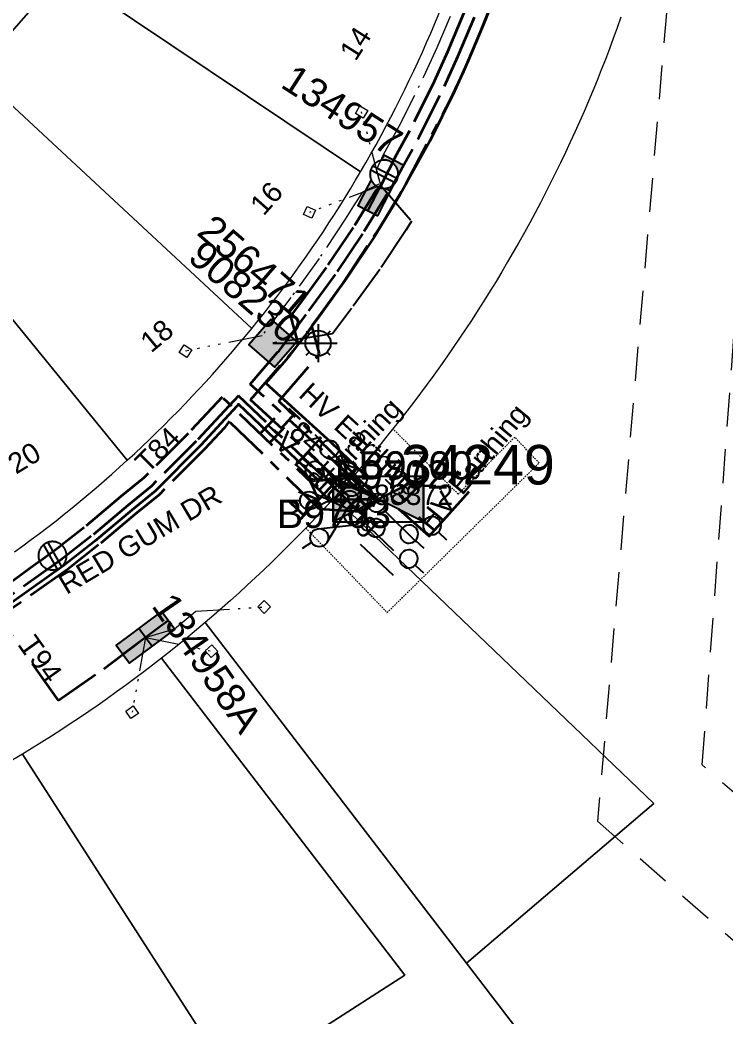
# Model space of a CAD drawing. Header units: metres. Extents: x 264899 to 270320, y 6185871 to 6191197.
# Drawn here: x 268481.6 to 268544, y 6186431.7 to 6186519.9 of the extents above; entities that cross this region are included whole.
import ezdxf
from ezdxf.enums import TextEntityAlignment as Align

# ---------------------------------------------------------------- set-up
doc = ezdxf.new("R2010")
doc.units = ezdxf.units.M
for name, pattern in [('Cable Exist UG', [7, 4, -1, 1, -1]), ('Dash', [5, 3, -2]), ('DASHED', [19.05, 12.7, -6.35]), ('HIDDEN2', [0.1875, 0.125, -0.0625]), ('PHANTOMX2', [6.6, 3, -0.75, 0.2, -0.75, 0.2, -0.75, 0.2, -0.75])]:
    doc.linetypes.add(name, pattern=pattern)
doc.layers.get('0').update_dxf_attribs({"color": 6})
for name, color, linetype, lineweight in [('_User_HV_Exist', 1, 'Continuous', 35), ('_User_LV_Exist', 5, 'Continuous', 35), ('Cadastre Easements_SP_EXT', 58, 'DASHED', 15), ('Cadastre Land Parcels_SP_EXT', 118, 'Continuous', 15), ('Cadastre Other Property_SP_EXT', 138, 'DASHED', 15), ('Cadastre Roads_SP_EXT', 218, 'Continuous', 15), ('Mains_HV_EXT', 13, 'Continuous', 25), ('Mains_LV_EXT', 163, 'Continuous', 25), ('Mains_LV_SL_EXT', 135, 'Continuous', 25), ('Services_SP_EXT', 42, 'PHANTOMX2', 20)]:
    doc.layers.add(name, color=color, linetype=linetype, lineweight=lineweight)
for name, color, linetype in [('Equip_HV_EXT', 7, 'Continuous'), ('Equip_LV_EXT', 7, 'Continuous'), ('Equip_SP_SL_EXT', 7, 'Continuous'), ('Sub_SP_EXT', 7, 'Continuous'), ('SupportsUG_SP_LV_EXT', 7, 'Continuous'), ('SupportsUG_SP_LV_SL_EXT', 7, 'Continuous')]:
    doc.layers.add(name, color=color, linetype=linetype)
doc.layers.get('0').freeze()
doc.styles.add('COLUMN_LABEL', font='arial.ttf', dxfattribs={"height": 2})
doc.styles.add('iecARIAL', font='arial.ttf', dxfattribs={"height": 2})
doc.styles.add('POLE_LABEL', font='arial.ttf', dxfattribs={"height": 2})
doc.styles.add('SL_LABEL', font='arial.ttf', dxfattribs={"height": 2})
doc.styles.get("Standard").update_dxf_attribs({"font": 'arial.ttf'})
doc.styles.add('SWITCH_LABEL', font='arial.ttf', dxfattribs={"height": 2})
doc.linetypes.add('Cable E UG', pattern='A,5,-0.1,["E",Standard,S=1.5,R=0,X=0,Y=-0.75],-1.45', length=6.55)

# ---------------------------------------------------------------- blocks, each defined once
blk = doc.blocks.new('SUB_PADMOUNT_EXT')
at = {"ltscale": 10}
h = blk.add_hatch(color=256, dxfattribs=at)
h.dxf.hatch_style = 1
h.paths.add_polyline_path([(4, -2), (0, 0), (4, 2)])
h.paths.add_polyline_path([(-4, -2), (-4, 2), (0, 0)])
blk.add_line((4, 2), (-4, -2))
blk.add_lwpolyline([(-4, -2), (4, -2), (4, 2), (-4, 2)], close=True)
at = {"ltscale": 10, "flags": 128}
for points in [[(-4, -2), (-4, 2), (0, 0)], [(4, -2), (0, 0), (4, 2)]]:
    blk.add_lwpolyline(points, close=True, dxfattribs=at)
at = {"flags": 8}
blk.add_attdef('ASSET_NUM', text='', height=2.5, dxfattribs=at).set_placement((0, 5), align=Align.MIDDLE_CENTER)
for tag, flags, p in [('STREET_CODE', 9, (1.5, 0)), ('OPERATING_VOLTAGE', 9, (1.5, -0.4)), ('ORIENTATION', 9, (1.5, -0.6)), ('OWNED_BY', 9, (1.5, -0.8)), ('NO_PHASES', 9, (1.5, -0.2)), ('OPERATED_BY', 9, (1.5, -1)), ('SECONDARY_VOLTAGE', 9, (1.5, -1.6)), ('STATE', 9, (1.5, -1.8)), ('CONSTRUCTED_VOLTAGE', 9, (1.5, -1.4)), ('MAINTAINED_BY', 9, (1.5, -1.2)), ('SUBSTATION_TYPE', 9, (1.5, -2.2)), ('USAGE', 9, (1.5, -2.4)), ('PARENT', 9, (1.5, -2)), ('LEGEND', 9, (1.5, -2.6)), ('Z', 1, (1.5, -3.6)), ('SUBURB', 9, (1.5, -2.8)), ('STREETNAME', 9, (1.5, -3)), ('LOCATION', 9, (1.5, -3.2)), ('NOTES', 9, (1.5, -3.4))]:
    blk.add_attdef(tag, text='', height=0.2, dxfattribs=dict(flags=flags)).set_placement(p, align=Align.MIDDLE_LEFT)
blk = doc.blocks.new('COLUMN_EXT')
blk.add_hatch(color=256).paths.add_polyline_path([(1.5, -1.5), (1.5, 1.5), (-1.5, 1.5), (-1.5, -1.5)])
blk.add_lwpolyline([(1.5, 1.5), (-1.5, 1.5), (-1.5, -1.5), (1.5, -1.5)], close=True)
at = {"flags": 9}
for tag, p in [('SUBURB', (-1.813, 1.8)), ('NOTES', (-1.813, 2)), ('STREETNAME', (-1.813, 1.6)), ('LOCATION', (-1.813, 1.4)), ('LEGEND', (-1.813, 1.2)), ('USAGE', (-1.813, 1)), ('STATE', (-1.813, 0.8)), ('COLUMN_TYPE', (-1.813, 0.4)), ('OWNED_BY', (-1.813, 0.6))]:
    blk.add_attdef(tag, text='', height=0.2, rotation=180, dxfattribs=at).set_placement(p, align=Align.MIDDLE_LEFT)
at = {"flags": 1}
blk.add_attdef('Z', (-1.813, 2.351), '', height=0.2, rotation=180, dxfattribs=at)
at = {"flags": 9}
for tag, style, p in [('STRUCTURE_PLANT_NUMBER', 'POLE_LABEL', (-1.813, -0.031)), ('STREET_CODE', 'COLUMN_LABEL', (-1.813, 0.2))]:
    blk.add_attdef(tag, text='', height=0.2, rotation=180, dxfattribs=dict(at, style=style)).set_placement(p, align=Align.MIDDLE_LEFT)
at = {"style": 'COLUMN_LABEL', "width": 0.9, "flags": 8}
blk.add_attdef('ASSET_NUM', text='', height=2, rotation=270, dxfattribs=at).set_placement((2, -4), align=Align.MIDDLE_LEFT)
blk = doc.blocks.new('PILLAR_EXT')
blk.add_hatch(color=256).paths.add_polyline_path([(-2.5, 1), (-2.5, -1), (2.5, -1), (2.5, 1)])
for p, q in [((0, 1), (0, -1)), ((-2.5, 0), (2.5, 0))]:
    blk.add_line(p, q)
at = {"ltscale": 10}
blk.add_line((2.5, 0), (-2.5, 0), dxfattribs=at)
blk.add_lwpolyline([(-2.5, -1), (-1.25, -1), (1.25, -1), (2.5, -1), (2.5, 1), (-2.5, 1)], close=True)
at = {"width": 0.9, "flags": 8}
blk.add_attdef('ASSET_NUM', text='', height=2, rotation=90, dxfattribs=at).set_placement((-2, 4), align=Align.MIDDLE_LEFT)
for tag, p, flags in [('OWNED_BY', (0, -0.2), 9), ('STATE', (0, -0.4), 9), ('SUPPORT_TYPE', (0, -0.6), 9), ('USAGE', (0, -0.8), 9), ('LEGEND', (0, -1), 9), ('STREETNAME', (0, -1.8), 9), ('LOCATION', (0, -1.2), 9), ('NOTES', (0, -1.4), 9), ('PARENT', (0, -1.6), 9), ('SUBURB', (0, -2), 1)]:
    blk.add_attdef(tag, p, '', height=0.2, dxfattribs=dict(flags=flags))
blk = doc.blocks.new('SL_LANTERN_EXT')
at = {"flags": 9}
for tag, p in [('LRATECODE', (-7.4, 0)), ('LOUTREACHVOCAB', (-7.2, 0)), ('LOUTREACH', (-7, 0)), ('LANTNUMBER', (-6.6, 0)), ('LNEW', (-6.4, 0)), ('LMASTVOCAB', (-6.2, 0)), ('LMAST', (-6, 0)), ('LLAMPVOCAB', (-5.8, 0)), ('LLAMP', (-5.6, 0)), ('LEXIST', (-5.4, 0)), ('LCHARGE3PERCENT', (-5.2, 0)), ('LCHARGE3', (-5, 0)), ('LCHARGE2PERCENT', (-4.8, 0)), ('LCHARGE2', (-4.6, 0)), ('LCHARGE1PERCENT', (-4.4, 0)), ('LCHARGE1', (-4.2, 0)), ('LCATEGORY', (-4, 0)), ('LBRACKETVOCAB', (-3.8, 0)), ('LBRACKET', (-3.6, 0)), ('LKINGHEIGHT', (-3.4, 0)), ('CREPLACE', (-3.2, 0)), ('CREMOVE', (-3, 0)), ('CNUMBER', (-2.8, 0)), ('CNEW', (-2.6, 0)), ('CEXIST', (-2.4, 0)), ('USAGE', (-2.2, 0)), ('STATE', (-2, 0)), ('OWNED_BY', (-1.8, 0)), ('ORIENTATION', (-1.6, 0)), ('OPERATING_VOLTAGE', (-1.4, 0)), ('NO_PHASES', (-1.2, 0)), ('LANTERN_TYPE', (-1, 0)), ('LANTERN_PURPOSE', (-0.8, 0)), ('CONTROL_TYPE', (-0.6, 0)), ('CONSTRUCTED_VOLTAGE', (-0.4, 0))]:
    blk.add_attdef(tag, text='', height=0.001, rotation=270, dxfattribs=at).set_placement(p, align=Align.MIDDLE_LEFT)
at = {"style": 'SL_LABEL', "flags": 9}
blk.add_attdef('STREET_CODE', text='', height=0.001, rotation=270, dxfattribs=at).set_placement((0.001, 0), align=Align.MIDDLE_LEFT)
at = {"flags": 1}
blk.add_attdef('Z', (0, 0), '', height=0.001, rotation=270, dxfattribs=at)
at = {"width": 0.9}
blk.add_attdef('LNUMBER', text='', height=1, dxfattribs=at).set_placement((7, -1), align=Align.MIDDLE_LEFT)
at = {"flags": 9}
for tag, p in [('LREMOVE', (0, -7.6)), ('LREPLACE', (0, -7.8)), ('LTYPE', (0, -8)), ('LTYPEVOCAB', (0, -8.2)), ('LEGEND', (0, -8.4)), ('SUBURB', (0, -8.6)), ('STREETNAME', (0, -8.8)), ('LOCATION', (0, -9)), ('NOTES', (0, -9.2)), ('MAINTAINED_BY', (0, -9.863))]:
    blk.add_attdef(tag, text='', height=0.001, dxfattribs=at).set_placement(p, align=Align.MIDDLE_LEFT)
blk.add_attdef('OPERATED_BY', (0, -9.607), '', height=0.001, dxfattribs=at)
blk.add_wipeout([(5.688, 0), (5.061, -1.061), (4, -1.688), (2.939, -1.061), (2.313, 0), (2.939, 1.061), (4, 1.687), (5.061, 1.061)])
for p, q in [((2.939, 1.061), (3.205, 0.795)), ((4, 1.687), (4, 0)), ((5.061, 1.061), (4.795, 0.795)), ((0, 0), (4, 0)), ((2.939, -1.061), (3.205, -0.795)), ((4, 0), (5.688, 0)), ((4, 0), (4, -1.688)), ((5.061, -1.061), (4.795, -0.795))]:
    blk.add_line(p, q)
blk.add_circle((4, 0), 1.125)
blk = doc.blocks.new('CCP_EXT')
at = {"flags": 9}
for tag, p in [('STATE', (0, -1.8)), ('USAGE', (0, -1.2)), ('LEGEND', (0, -1.4)), ('LIFE_SUPPORT', (0, -1.6)), ('NOTES', (0, -2))]:
    blk.add_attdef(tag, text='', height=0.2, dxfattribs=at).set_placement(p, align=Align.MIDDLE_LEFT)
blk.add_wipeout([(0, 0.566), (0.566, 0), (0, -0.566), (-0.566, 0)])
blk.add_lwpolyline([(-0.566, 0), (0, 0.566), (0.566, 0), (0, -0.566), (-0.566, 0)])
at = {"flags": 1}
blk.add_attdef('Z', (0, 0), '', height=0.2, dxfattribs=at)
at = {"flags": 9}
for tag, p in [('CCP_TYPE', (0, 0)), ('OPERATING_VOLTAGE', (0, -0.6)), ('ORIENTATION', (0, -0.8)), ('CONSTRUCTED_VOLTAGE', (0, -0.2)), ('NO_PHASES', (0, -0.4)), ('OWNED_BY', (0, -1))]:
    blk.add_attdef(tag, text='', height=0.2, dxfattribs=at).set_placement(p, align=Align.MIDDLE_LEFT)
blk = doc.blocks.new('LV_UG_LINKS_CLOSED_EXT')
at = {"layer": 'Equip_LV_EXT'}
for tag, flags, p in [('ACTUAL_STATUS', 9, (3, -2)), ('OPERATING_VOLTAGE', 9, (3, -2.6)), ('CONSTRUCTED_VOLTAGE', 9, (3, -2.2)), ('NO_PHASES', 9, (3, -2.4)), ('ORIENTATION', 9, (3, -2.8)), ('STATE', 9, (3, -3)), ('SWITCH_TYPE', 9, (3, -3.2)), ('USAGE', 9, (3, -3.4)), ('NOTES', 9, (3, -3.6)), ('OWNED_BY', 9, (3, -3.8)), ('OPERATED_BY', 9, (3, -4)), ('MAINTAINED_BY', 9, (3, -4.2)), ('NUMBER_OF_PHASES', 9, (3, -4.4)), ('TYPE', 9, (3, -4.6)), ('Z', 1, (3, -4.8))]:
    blk.add_attdef(tag, text='', height=0.2, dxfattribs=dict(at, flags=flags)).set_placement(p, align=Align.MIDDLE_LEFT)
blk.add_wipeout([(4, 1.25), (3.969, 1.25), (3.939, 1.248), (3.908, 1.247), (3.877, 1.244), (3.847, 1.241), (3.817, 1.236), (3.786, 1.232), (3.756, 1.226), (3.726, 1.22), (3.696, 1.213), (3.667, 1.205), (3.637, 1.196), (3.608, 1.187), (3.579, 1.177), (3.55, 1.166), (3.522, 1.155), (3.493, 1.143), (3.466, 1.13), (3.438, 1.117), (3.411, 1.102), (3.384, 1.088), (3.357, 1.072), (3.331, 1.056), (3.306, 1.039), (3.28, 1.022), (3.255, 1.004), (3.231, 0.985), (3.207, 0.966), (3.184, 0.947), (3.161, 0.926), (3.138, 0.905), (3.116, 0.884), (3.095, 0.862), (3.074, 0.839), (3.053, 0.816), (3.034, 0.793), (3.015, 0.769), (2.996, 0.745), (2.978, 0.72), (2.961, 0.694), (2.944, 0.669), (2.928, 0.643), (2.912, 0.616), (2.898, 0.589), (2.883, 0.562), (2.87, 0.534), (2.857, 0.507), (2.845, 0.478), (2.834, 0.45), (2.823, 0.421), (2.813, 0.392), (2.804, 0.363), (2.795, 0.333), (2.787, 0.304), (2.78, 0.274), (2.774, 0.244), (2.768, 0.214), (2.764, 0.183), (2.759, 0.153), (2.756, 0.123), (2.753, 0.092), (2.752, 0.061), (2.75, 0.031), (2.75, 0), (2.75, -0.031), (2.752, -0.061), (2.753, -0.092), (2.756, -0.123), (2.759, -0.153), (2.764, -0.183), (2.768, -0.214), (2.774, -0.244), (2.78, -0.274), (2.787, -0.304), (2.795, -0.333), (2.804, -0.363), (2.813, -0.392), (2.823, -0.421), (2.834, -0.45), (2.845, -0.478), (2.857, -0.507), (2.87, -0.534), (2.883, -0.562), (2.898, -0.589), (2.912, -0.616), (2.928, -0.643), (2.944, -0.669), (2.961, -0.694), (2.978, -0.72), (2.996, -0.745), (3.015, -0.769), (3.034, -0.793), (3.053, -0.816), (3.074, -0.839), (3.095, -0.862), (3.116, -0.884), (3.138, -0.905), (3.161, -0.926), (3.184, -0.947), (3.207, -0.966), (3.231, -0.985), (3.255, -1.004), (3.28, -1.022), (3.306, -1.039), (3.331, -1.056), (3.357, -1.072), (3.384, -1.088), (3.411, -1.102), (3.438, -1.117), (3.466, -1.13), (3.493, -1.143), (3.522, -1.155), (3.55, -1.166), (3.579, -1.177), (3.608, -1.187), (3.637, -1.196), (3.667, -1.205), (3.696, -1.213), (3.726, -1.22), (3.756, -1.226), (3.786, -1.232), (3.817, -1.236), (3.847, -1.241), (3.877, -1.244), (3.908, -1.247), (3.939, -1.248), (3.969, -1.25), (4, -1.25), (4.031, -1.25), (4.061, -1.248), (4.092, -1.247), (4.123, -1.244), (4.153, -1.241), (4.183, -1.236), (4.214, -1.232), (4.244, -1.226), (4.274, -1.22), (4.304, -1.213), (4.333, -1.205), (4.363, -1.196), (4.392, -1.187), (4.421, -1.177), (4.45, -1.166), (4.478, -1.155), (4.507, -1.143), (4.534, -1.13), (4.562, -1.117), (4.589, -1.102), (4.616, -1.088), (4.643, -1.072), (4.669, -1.056), (4.694, -1.039), (4.72, -1.022), (4.745, -1.004), (4.769, -0.985), (4.793, -0.966), (4.816, -0.947), (4.839, -0.926), (4.862, -0.905), (4.884, -0.884), (4.905, -0.862), (4.926, -0.839), (4.947, -0.816), (4.966, -0.793), (4.985, -0.769), (5.004, -0.745), (5.022, -0.72), (5.039, -0.694), (5.056, -0.669), (5.072, -0.643), (5.088, -0.616), (5.102, -0.589), (5.117, -0.562), (5.13, -0.534), (5.143, -0.507), (5.155, -0.478), (5.166, -0.45), (5.177, -0.421), (5.187, -0.392), (5.196, -0.363), (5.205, -0.333), (5.213, -0.304), (5.22, -0.274), (5.226, -0.244), (5.232, -0.214), (5.236, -0.183), (5.241, -0.153), (5.244, -0.123), (5.247, -0.092), (5.248, -0.061), (5.25, -0.031), (5.25, 0), (5.25, 0.031), (5.248, 0.061), (5.247, 0.092), (5.244, 0.123), (5.241, 0.153), (5.236, 0.183), (5.232, 0.214), (5.226, 0.244), (5.22, 0.274), (5.213, 0.304), (5.205, 0.333), (5.196, 0.363), (5.187, 0.392), (5.177, 0.421), (5.166, 0.45), (5.155, 0.478), (5.143, 0.507), (5.13, 0.534), (5.117, 0.562), (5.102, 0.589), (5.088, 0.616), (5.072, 0.643), (5.056, 0.669), (5.039, 0.694), (5.022, 0.72), (5.004, 0.745), (4.985, 0.769), (4.966, 0.793), (4.947, 0.816), (4.926, 0.839), (4.905, 0.862), (4.884, 0.884), (4.862, 0.905), (4.839, 0.926), (4.816, 0.947), (4.793, 0.966), (4.769, 0.985), (4.745, 1.004), (4.72, 1.022), (4.694, 1.039), (4.669, 1.056), (4.643, 1.072), (4.616, 1.088), (4.589, 1.102), (4.562, 1.117), (4.534, 1.13), (4.507, 1.143), (4.478, 1.155), (4.45, 1.166), (4.421, 1.177), (4.392, 1.187), (4.363, 1.196), (4.333, 1.205), (4.304, 1.213), (4.274, 1.22), (4.244, 1.226), (4.214, 1.232), (4.183, 1.236), (4.153, 1.241), (4.123, 1.244), (4.092, 1.247), (4.061, 1.248), (4.031, 1.25)]).dxf.layer = 'Equip_LV_EXT'
for p, q in [((3.792, 1.232), (3.792, -1.232)), ((4.208, 1.232), (4.208, -1.232))]:
    blk.add_line(p, q, dxfattribs=at)
at = {"layer": 'Equip_LV_EXT', "flags": 128}
blk.add_lwpolyline([(4, 1.25), (3.969, 1.25), (3.939, 1.248), (3.908, 1.247), (3.877, 1.244), (3.847, 1.241), (3.817, 1.236), (3.786, 1.232), (3.756, 1.226), (3.726, 1.22), (3.696, 1.213), (3.667, 1.205), (3.637, 1.196), (3.608, 1.187), (3.579, 1.177), (3.55, 1.166), (3.522, 1.155), (3.493, 1.143), (3.466, 1.13), (3.438, 1.117), (3.411, 1.102), (3.384, 1.088), (3.357, 1.072), (3.331, 1.056), (3.306, 1.039), (3.28, 1.022), (3.255, 1.004), (3.231, 0.985), (3.207, 0.966), (3.184, 0.947), (3.161, 0.926), (3.138, 0.905), (3.116, 0.884), (3.095, 0.862), (3.074, 0.839), (3.053, 0.816), (3.034, 0.793), (3.015, 0.769), (2.996, 0.745), (2.978, 0.72), (2.961, 0.694), (2.944, 0.669), (2.928, 0.643), (2.912, 0.616), (2.898, 0.589), (2.883, 0.562), (2.87, 0.534), (2.857, 0.507), (2.845, 0.478), (2.834, 0.45), (2.823, 0.421), (2.813, 0.392), (2.804, 0.363), (2.795, 0.333), (2.787, 0.304), (2.78, 0.274), (2.774, 0.244), (2.768, 0.214), (2.764, 0.183), (2.759, 0.153), (2.756, 0.123), (2.753, 0.092), (2.752, 0.061), (2.75, 0.031), (2.75, 0), (2.75, -0.031), (2.752, -0.061), (2.753, -0.092), (2.756, -0.123), (2.759, -0.153), (2.764, -0.183), (2.768, -0.214), (2.774, -0.244), (2.78, -0.274), (2.787, -0.304), (2.795, -0.333), (2.804, -0.363), (2.813, -0.392), (2.823, -0.421), (2.834, -0.45), (2.845, -0.478), (2.857, -0.507), (2.87, -0.534), (2.883, -0.562), (2.898, -0.589), (2.912, -0.616), (2.928, -0.643), (2.944, -0.669), (2.961, -0.694), (2.978, -0.72), (2.996, -0.745), (3.015, -0.769), (3.034, -0.793), (3.053, -0.816), (3.074, -0.839), (3.095, -0.862), (3.116, -0.884), (3.138, -0.905), (3.161, -0.926), (3.184, -0.947), (3.207, -0.966), (3.231, -0.985), (3.255, -1.004), (3.28, -1.022), (3.306, -1.039), (3.331, -1.056), (3.357, -1.072), (3.384, -1.088), (3.411, -1.102), (3.438, -1.117), (3.466, -1.13), (3.493, -1.143), (3.522, -1.155), (3.55, -1.166), (3.579, -1.177), (3.608, -1.187), (3.637, -1.196), (3.667, -1.205), (3.696, -1.213), (3.726, -1.22), (3.756, -1.226), (3.786, -1.232), (3.817, -1.236), (3.847, -1.241), (3.877, -1.244), (3.908, -1.247), (3.939, -1.248), (3.969, -1.25), (4, -1.25), (4.031, -1.25), (4.061, -1.248), (4.092, -1.247), (4.123, -1.244), (4.153, -1.241), (4.183, -1.236), (4.214, -1.232), (4.244, -1.226), (4.274, -1.22), (4.304, -1.213), (4.333, -1.205), (4.363, -1.196), (4.392, -1.187), (4.421, -1.177), (4.45, -1.166), (4.478, -1.155), (4.507, -1.143), (4.534, -1.13), (4.562, -1.117), (4.589, -1.102), (4.616, -1.088), (4.643, -1.072), (4.669, -1.056), (4.694, -1.039), (4.72, -1.022), (4.745, -1.004), (4.769, -0.985), (4.793, -0.966), (4.816, -0.947), (4.839, -0.926), (4.862, -0.905), (4.884, -0.884), (4.905, -0.862), (4.926, -0.839), (4.947, -0.816), (4.966, -0.793), (4.985, -0.769), (5.004, -0.745), (5.022, -0.72), (5.039, -0.694), (5.056, -0.669), (5.072, -0.643), (5.088, -0.616), (5.102, -0.589), (5.117, -0.562), (5.13, -0.534), (5.143, -0.507), (5.155, -0.478), (5.166, -0.45), (5.177, -0.421), (5.187, -0.392), (5.196, -0.363), (5.205, -0.333), (5.213, -0.304), (5.22, -0.274), (5.226, -0.244), (5.232, -0.214), (5.236, -0.183), (5.241, -0.153), (5.244, -0.123), (5.247, -0.092), (5.248, -0.061), (5.25, -0.031), (5.25, 0), (5.25, 0.031), (5.248, 0.061), (5.247, 0.092), (5.244, 0.123), (5.241, 0.153), (5.236, 0.183), (5.232, 0.214), (5.226, 0.244), (5.22, 0.274), (5.213, 0.304), (5.205, 0.333), (5.196, 0.363), (5.187, 0.392), (5.177, 0.421), (5.166, 0.45), (5.155, 0.478), (5.143, 0.507), (5.13, 0.534), (5.117, 0.562), (5.102, 0.589), (5.088, 0.616), (5.072, 0.643), (5.056, 0.669), (5.039, 0.694), (5.022, 0.72), (5.004, 0.745), (4.985, 0.769), (4.966, 0.793), (4.947, 0.816), (4.926, 0.839), (4.905, 0.862), (4.884, 0.884), (4.862, 0.905), (4.839, 0.926), (4.816, 0.947), (4.793, 0.966), (4.769, 0.985), (4.745, 1.004), (4.72, 1.022), (4.694, 1.039), (4.669, 1.056), (4.643, 1.072), (4.616, 1.088), (4.589, 1.102), (4.562, 1.117), (4.534, 1.13), (4.507, 1.143), (4.478, 1.155), (4.45, 1.166), (4.421, 1.177), (4.392, 1.187), (4.363, 1.196), (4.333, 1.205), (4.304, 1.213), (4.274, 1.22), (4.244, 1.226), (4.214, 1.232), (4.183, 1.236), (4.153, 1.241), (4.123, 1.244), (4.092, 1.247), (4.061, 1.248), (4.031, 1.25)], close=True, dxfattribs=at)
blk = doc.blocks.new('LV_UG_DFUSE_CLOSED_EXT')
for points in [[(1, 0), (0, 0)], [(5.04, 0.726), (2.156, -0.717)], [(5.049, -0.707), (2.156, 0.717)], [(6.2, 0.013), (7.2, 0.013)]]:
    blk.add_lwpolyline(points)
for centre in [(1.8, 0), (5.4, 0.011)]:
    blk.add_circle(centre, 0.8)
at = {"flags": 9}
for tag, p in [('ACTUAL_STATUS', (0, 0)), ('OPERATING_VOLTAGE', (0, -0.6)), ('ORIENTATION', (0, -0.8)), ('CONSTRUCTED_VOLTAGE', (0, -0.2)), ('NO_PHASES', (0, -0.4)), ('STATE', (0, -1)), ('SWITCH_TYPE', (0, -1.2)), ('USAGE', (0, -1.4)), ('NOTES', (0, -1.6))]:
    blk.add_attdef(tag, text='', height=0.2, dxfattribs=at).set_placement(p, align=Align.MIDDLE_LEFT)
at = {"flags": 1}
blk.add_attdef('Z', (0, 0), '', height=0.2, dxfattribs=at)
blk = doc.blocks.new('SWG_HOLEC_SU_EXT')
blk.add_line((1.8, -2), (5.8, -2))
for points in [[(1, 0), (0, 0)], [(6.6, 0), (7.6, 0)]]:
    blk.add_lwpolyline(points)
for points in [[(1.8, -0.8, 1), (1.8, 0.8, 1)], [(5.8, -0.8, 1), (5.8, 0.8, 1)]]:
    blk.add_lwpolyline(points, format="xyb", close=True)
at = {"style": 'SWITCH_LABEL', "flags": 8}
blk.add_attdef('ASSET_NUM', text='', height=2.5, rotation=179.95437, dxfattribs=at).set_placement((-2.4, 0), align=Align.MIDDLE_LEFT)
at = {"flags": 1}
blk.add_attdef('Z', (0, 0), '', height=0.2, dxfattribs=at)
at = {"flags": 9}
for tag, p in [('ACTUAL_STATUS', (0, -0.4)), ('CONSTRUCTED_VOLTAGE', (0, -0.6)), ('NO_PHASES', (0, -0.8)), ('OPERATING_VOLTAGE', (0, -1)), ('ORIENTATION', (0, -1.2)), ('OWNED_BY', (0, -1.4)), ('STATE', (0, -1.8)), ('PARENT', (0, -1.6)), ('SWITCH_TYPE', (0, -2)), ('STREETNAME', (0, -2.6)), ('USAGE', (0, -2.2)), ('LOCATION', (0, -2.4)), ('SUBURB', (0, -2.8)), ('NOTES', (0, -3))]:
    blk.add_attdef(tag, text='', height=0.2, dxfattribs=at).set_placement(p, align=Align.MIDDLE_LEFT)
at = {"style": 'SWITCH_LABEL', "flags": 9}
blk.add_attdef('STREET_CODE', text='', height=0.2, dxfattribs=at).set_placement((0, -0.2), align=Align.MIDDLE_LEFT)

msp = doc.modelspace()

# ---------------------------------------------------------------- linework, layer by layer
at = {"layer": '_User_HV_Exist', "linetype": 'Cable E UG'}
for points in [[(268511.905, 6186478.013), (268510.013, 6186479.593), (268506.933, 6186476.316)], [(268515.041, 6186476.617), (268517.742, 6186474.198), (268521.287, 6186478.152)], [(268506.933, 6186476.316), (268506.1, 6186475.42)]]:
    msp.add_lwpolyline(points, dxfattribs=at)
at = {"layer": 'Cadastre Easements_SP_EXT', "linetype": 'Dash'}
for points in [[(268550.059, 6186860.425), (268525.472, 6186809.553), (268523.214, 6186794.394), (268518.669, 6186706.896), (268537.819, 6186631.124), (268545.552, 6186600.54), (268532.637, 6186448.976), (268561.297, 6186423.822)], [(268568.542, 6186430.678), (268541.891, 6186453.971), (268552.886, 6186602.623)]]:
    msp.add_lwpolyline(points, dxfattribs=at)
at = {"layer": 'Cadastre Land Parcels_SP_EXT', "linetype": 'Continuous'}
for points in [[(268512.151, 6186507.24), (268512.604, 6186508.036), (268513.051, 6186508.836), (268513.491, 6186509.64), (268513.924, 6186510.447), (268514.351, 6186511.257), (268514.771, 6186512.073), (268515.184, 6186512.89), (268515.59, 6186513.712), (268515.99, 6186514.536), (268516.382, 6186515.364), (268516.768, 6186516.196), (268517.146, 6186517.03), (268517.518, 6186517.867), (268517.882, 6186518.708), (268518.241, 6186519.551), (268518.591, 6186520.398), (268518.934, 6186521.247), (268489.491, 6186535.094), (268485.007, 6186524.345), (268511.691, 6186506.447), (268512.151, 6186507.24)], [(268491.712, 6186481.525), (268492.362, 6186482.135), (268493.007, 6186482.75), (268493.648, 6186483.371), (268494.284, 6186483.997), (268494.914, 6186484.627), (268495.539, 6186485.264), (268496.159, 6186485.904), (268496.774, 6186486.55), (268497.384, 6186487.201), (268497.988, 6186487.857), (268498.587, 6186488.518), (268499.181, 6186489.183), (268499.769, 6186489.853), (268500.352, 6186490.528), (268500.928, 6186491.208), (268501.501, 6186491.893), (268502.066, 6186492.582), (268477.69, 6186515.215), (268470.148, 6186506.559), (268491.056, 6186480.921), (268491.712, 6186481.525)], [(268537.607, 6186450.546), (268509.383, 6186477.63), (268508.711, 6186476.896), (268508.032, 6186476.167), (268507.347, 6186475.443), (268506.657, 6186474.725), (268505.962, 6186474.013), (268505.26, 6186473.307), (268504.552, 6186472.606), (268503.839, 6186471.91), (268503.121, 6186471.221), (268502.397, 6186470.537), (268501.668, 6186469.859), (268500.933, 6186469.187), (268500.193, 6186468.521), (268499.448, 6186467.861), (268498.696, 6186467.207), (268497.94, 6186466.559), (268521.064, 6186436.437), (268537.607, 6186450.546)], [(268490.244, 6186406.933), (268500.953, 6186407.367), (268523.541, 6186414.342), (268532.34, 6186421.693), (268521.064, 6186436.437), (268497.94, 6186466.559), (268497.179, 6186465.916), (268496.413, 6186465.28), (268495.641, 6186464.651), (268494.866, 6186464.027), (268494.084, 6186463.41), (268515.59, 6186435.361), (268500.573, 6186425.689), (268481.678, 6186417.475), (268486.507, 6186404.696), (268490.244, 6186406.933)], [(268515.59, 6186435.361), (268494.084, 6186463.41), (268493.298, 6186462.799), (268492.506, 6186462.194), (268491.71, 6186461.596), (268490.909, 6186461.004), (268490.103, 6186460.418), (268489.293, 6186459.84), (268488.478, 6186459.266), (268487.66, 6186458.701), (268486.835, 6186458.141), (268486.008, 6186457.589), (268485.175, 6186457.042), (268484.338, 6186456.503), (268483.497, 6186455.97), (268482.651, 6186455.444), (268481.801, 6186454.924), (268500.573, 6186425.689), (268515.59, 6186435.361)], [(268500.573, 6186425.689), (268481.801, 6186454.924), (268480.948, 6186454.412), (268480.09, 6186453.907), (268479.228, 6186453.408), (268478.362, 6186452.917), (268477.492, 6186452.431), (268476.618, 6186451.954), (268475.741, 6186451.483), (268474.86, 6186451.02), (268473.975, 6186450.563), (268473.086, 6186450.113), (268472.194, 6186449.671), (268471.298, 6186449.236), (268470.399, 6186448.807), (268469.908, 6186448.579), (268481.678, 6186417.475), (268500.573, 6186425.689)]]:
    msp.add_lwpolyline(points, close=True, dxfattribs=at)
for points in [[(268456.918, 6186534.464), (268479.825, 6186517.666), (268484.419, 6186522.937)], [(268477.69, 6186515.215), (268502.066, 6186492.582), (268502.625, 6186493.273), (268502.625, 6186493.273), (268503.178, 6186493.97), (268503.726, 6186494.67), (268504.268, 6186495.375), (268504.804, 6186496.085), (268505.335, 6186496.798), (268505.859, 6186497.516), (268506.378, 6186498.238), (268506.891, 6186498.964), (268507.397, 6186499.695), (268507.898, 6186500.43), (268508.394, 6186501.169), (268508.883, 6186501.911), (268509.366, 6186502.658), (268509.843, 6186503.408), (268510.314, 6186504.162), (268510.779, 6186504.92), (268511.238, 6186505.682), (268511.691, 6186506.447), (268485.007, 6186524.345)], [(268484.419, 6186522.937), (268479.825, 6186517.666)], [(268534.707, 6186520.112), (268534.373, 6186519.174), (268534.033, 6186518.239), (268533.684, 6186517.306), (268533.329, 6186516.376), (268532.966, 6186515.448), (268532.595, 6186514.524), (268532.218, 6186513.603), (268531.832, 6186512.684), (268531.44, 6186511.77), (268531.04, 6186510.858), (268530.632, 6186509.949), (268530.218, 6186509.043), (268529.796, 6186508.141), (268529.367, 6186507.243), (268528.931, 6186506.348), (268528.487, 6186505.456), (268528.037, 6186504.567), (268527.579, 6186503.684), (268527.115, 6186502.802), (268526.643, 6186501.926), (268526.164, 6186501.053), (268525.679, 6186500.184), (268525.186, 6186499.318), (268524.687, 6186498.457), (268524.18, 6186497.599), (268523.667, 6186496.745), (268523.147, 6186495.895), (268522.62, 6186495.05), (268522.087, 6186494.21), (268521.546, 6186493.374), (268520.999, 6186492.542), (268520.445, 6186491.714), (268519.885, 6186490.891), (268519.319, 6186490.072), (268518.744, 6186489.258), (268518.164, 6186488.448), (268517.578, 6186487.644), (268516.984, 6186486.843), (268516.386, 6186486.048), (268515.78, 6186485.258), (268515.168, 6186484.472), (268514.55, 6186483.691), (268513.926, 6186482.916), (268513.295, 6186482.145), (268512.658, 6186481.38), (268512.015, 6186480.62), (268511.366, 6186479.864), (268510.712, 6186479.114), (268510.051, 6186478.369), (268509.383, 6186477.63), (268537.607, 6186450.546), (268521.064, 6186436.437), (268532.34, 6186421.693)], [(268481.086, 6186472.812), (268481.829, 6186473.351), (268482.567, 6186473.897), (268483.301, 6186474.45), (268484.031, 6186475.008), (268484.755, 6186475.572), (268485.475, 6186476.143), (268486.19, 6186476.719), (268486.9, 6186477.302), (268487.605, 6186477.891), (268488.305, 6186478.485), (268489.001, 6186479.086), (268489.691, 6186479.692), (268490.376, 6186480.304), (268491.056, 6186480.921), (268470.148, 6186506.559)]]:
    msp.add_lwpolyline(points, dxfattribs=at)
at = {"layer": 'Cadastre Other Property_SP_EXT', "linetype": 'HIDDEN2'}
msp.add_lwpolyline([(268514.034, 6186467.443), (268527.472, 6186480.681), (268525.312, 6186482.96), (268520.313, 6186477.921), (268514.55, 6186483.691), (268514.55, 6186483.691, -0.024807), (268506.84, 6186474.916), (268506.84, 6186474.916), (268514.034, 6186467.443)], format="xyb", close=True, dxfattribs=at)
at = {"layer": 'Mains_HV_EXT', "linetype": 'Cable E UG'}
for points in [[(268511.905, 6186478.013), (268510.013, 6186479.593), (268506.933, 6186476.316)], [(268515.041, 6186476.617), (268517.742, 6186474.198), (268521.287, 6186478.152)], [(268506.933, 6186476.316), (268506.1, 6186475.42)]]:
    msp.add_lwpolyline(points, dxfattribs=at)

# ---------------------------------------------------------------- block references
at = {"layer": 'Equip_HV_EXT'}
ref = msp.add_blockref('SWG_HOLEC_SU_EXT', (268513.881, 6186479.21), dxfattribs=dict(at, rotation=315.3059573531277))
ref.add_attrib('ASSET_NUM', 'B9700', dxfattribs={"layer": '0', "height": 2.5, "style": 'SWITCH_LABEL'}).set_placement((268511.482, 6186480.46), align=Align.MIDDLE_LEFT)
ref = msp.add_blockref('SWG_HOLEC_SU_EXT', (268511.787, 6186478.401), dxfattribs=dict(at, rotation=316.1812785076023))
ref.add_attrib('ASSET_NUM', 'B9702', dxfattribs={"layer": '0', "height": 2.5, "style": 'SWITCH_LABEL'}).set_placement((268509.388, 6186479.651), align=Align.MIDDLE_LEFT)
ref = msp.add_blockref('SWG_HOLEC_SU_EXT', (268511.722, 6186476.175), dxfattribs=dict(at, rotation=316.6103005928425))
ref.add_attrib('ASSET_NUM', 'B9703', dxfattribs={"layer": '0', "height": 2.5, "style": 'SWITCH_LABEL'}).set_placement((268509.323, 6186477.425), align=Align.TOP_CENTER)
at = {"layer": 'Equip_LV_EXT'}
for p, rotation in [((268512.712, 6186478.032), 134.2926803036566), ((268512.531, 6186477.791), 155.4682642140723), ((268512.532, 6186477.456), 180.9743238170157), ((268512.578, 6186476.975), 212.461927397251)]:
    msp.add_blockref('LV_UG_DFUSE_CLOSED_EXT', p, dxfattribs=dict(at, rotation=rotation))
at = {"layer": 'Sub_SP_EXT'}
ref = msp.add_blockref('SUB_PADMOUNT_EXT', (268513.256, 6186477.474), dxfattribs=at)
ref.add_attrib('ASSET_NUM', '34249', dxfattribs={"layer": '0', "height": 3.5}).set_placement((268515.256, 6186477.724), align=Align.BOTTOM_LEFT)
at = {"layer": 'SupportsUG_SP_LV_EXT'}
ref = msp.add_blockref('PILLAR_EXT', (268513.467, 6186505.22), dxfattribs=dict(at, rotation=62.62229730482115))
ref.add_attrib('ASSET_NUM', '134957', dxfattribs={"layer": '0', "height": 2.5, "rotation": 327.20233, "style": 'iecARIAL'}).set_placement((268514.967, 6186508.72), align=Align.MIDDLE_RIGHT)
ref = msp.add_blockref('PILLAR_EXT', (268492.663, 6186465.245), dxfattribs=dict(at, rotation=216.5725742750197))
ref.add_attrib('ASSET_NUM', '134958A', dxfattribs={"layer": '0', "height": 2.5, "rotation": 304.64066, "style": 'iecARIAL'}).set_placement((268494.163, 6186468.745), align=Align.MIDDLE_LEFT)
at = {"layer": 'SupportsUG_SP_LV_SL_EXT'}
ref = msp.add_blockref('COLUMN_EXT', (268503.927, 6186491.271), dxfattribs=dict(at, rotation=49.23639454994272))
ref.add_attrib('ASSET_NUM', '908230', dxfattribs={"layer": '0', "height": 2.5, "rotation": 319.23639, "style": 'COLUMN_LABEL'}).set_placement((268505.927, 6186492.021), align=Align.MIDDLE_RIGHT)

# ---------------------------------------------------------------- texts
at = {"layer": 'Cadastre Land Parcels_SP_EXT'}
for s, rotation, p in [('14', 57.59246, (268511.239, 6186516.136)), ('16', 48.57896, (268503.106, 6186502.457)), ('18', 39.61375, (268493.155, 6186490.355)), ('20', 31.52528, (268481.213, 6186479.631))]:
    msp.add_text(s, height=1.8, rotation=rotation, dxfattribs=at).set_placement(p)
at = {"layer": 'Cadastre Other Property_SP_EXT'}
msp.add_text('088372', height=1.8, dxfattribs=at).set_placement((268511.474, 6186476.961))
at = {"layer": 'Cadastre Roads_SP_EXT'}
msp.add_text('RED GUM DR', height=1.8, rotation=30.83123, dxfattribs=at).set_placement((268485.675, 6186468.991))
at = {"layer": 'Mains_HV_EXT'}
for s, rotation, p in [('HV Earthing', 317.62861, (268506.106, 6186486.617)), ('LV Earthing', 46.71758, (268506.453, 6186475.8)), ('HV Earthing', 50.51869, (268518.003, 6186474.489)), ('HV Earthing', 316.43493, (268502.629, 6186483.561))]:
    msp.add_text(s, height=1.8, rotation=rotation, dxfattribs=at).set_placement(p)
at = {"layer": 'Mains_LV_EXT'}
for s, rotation, p in [('T84', 317.39501, (268504.125, 6186484.282)), ('T84', 45.09976, (268492.853, 6186479.688)), ('T94', 305.57735, (268481.437, 6186464.585))]:
    msp.add_text(s, height=1.8, rotation=rotation, dxfattribs=at).set_placement(p)

# ---------------------------------------------------------------- next in the draw order: block references
at = {"layer": 'Equip_LV_EXT'}
for p, rotation in [((268511.927, 6186502.668), 62.6222973640518), ((268480.951, 6186470.515), 29.2488261945461)]:
    msp.add_blockref('LV_UG_LINKS_CLOSED_EXT', p, dxfattribs=dict(at, rotation=rotation))
at = {"layer": 'Equip_SP_SL_EXT'}
ref = msp.add_blockref('SL_LANTERN_EXT', (268503.927, 6186491.271), dxfattribs=at)
ref.add_attrib('ASSET_NUM', '256471', dxfattribs={"layer": '0', "height": 2.5, "rotation": 319.23639, "style": 'iecARIAL'}).set_placement((268505.427, 6186492.771), align=Align.BOTTOM_RIGHT)
at = {"layer": 'Services_SP_EXT'}
for p, rotation in [((268511.77, 6186511.729), 284.6222972462463), ((268498.502, 6186464.029), 175.8828423481571), ((268491.48, 6186458.624), 79.88284240369505)]:
    msp.add_blockref('CCP_EXT', p, dxfattribs=dict(at, rotation=rotation))
msp.add_blockref('CCP_EXT', (268503.158, 6186467.937), dxfattribs=at)

# ---------------------------------------------------------------- next in the draw order: linework, layer by layer
at = {"layer": '_User_HV_Exist', "linetype": 'Cable Exist UG'}
msp.add_lwpolyline([(268513.207, 6186477.391), (268511.722, 6186476.175), (268508.401, 6186479.451), (268500.877, 6186486.607), (268500.032, 6186485.689), (268500.032, 6186485.689), (268497.146, 6186482.596), (268493.184, 6186478.62), (268491.119, 6186476.937), (268487.874, 6186474.209), (268485.148, 6186472.073), (268479.027, 6186467.738), (268477.038, 6186466.457), (268472.398, 6186463.686), (268468.974, 6186461.83), (268466.334, 6186460.5), (268463.166, 6186459.016), (268460.749, 6186457.964), (268457.706, 6186456.73), (268454.58, 6186455.57), (268451.288, 6186454.46), (268445.769, 6186452.852)], dxfattribs=at)
at = {"layer": '_User_HV_Exist', "linetype": 'Cable E UG'}
msp.add_lwpolyline([(268512.323, 6186479.45), (268507.979, 6186479.088), (268500.891, 6186485.879), (268500.732, 6186485.706), (268497.558, 6186482.243), (268493.548, 6186478.219), (268491.449, 6186476.509), (268488.197, 6186473.774), (268485.438, 6186471.612), (268479.279, 6186467.251), (268477.257, 6186465.949), (268472.585, 6186463.159), (268469.13, 6186461.285), (268466.464, 6186459.942), (268463.27, 6186458.446), (268460.829, 6186457.384), (268457.76, 6186456.14), (268454.606, 6186454.969), (268451.281, 6186453.847), (268445.725, 6186452.229)], dxfattribs=at)
at = {"layer": '_User_LV_Exist', "linetype": 'Cable Exist UG'}
for points in [[(268520.828, 6186520.5), (268519.378, 6186517.044), (268518.191, 6186514.431), (268516.022, 6186510.063), (268514.852, 6186507.955), (268513.467, 6186505.22)], [(268513.256, 6186477.474), (268508.969, 6186477.398), (268499.43, 6186486.513), (268499.43, 6186486.513), (268496.434, 6186483.282), (268492.52, 6186479.354), (268490.489, 6186477.699), (268487.251, 6186474.977), (268484.557, 6186472.865), (268482.795, 6186471.617), (268480.227, 6186469.73), (268478.566, 6186468.598)], [(268513.256, 6186477.474), (268511.647, 6186476.347), (268508.033, 6186476.583), (268500.062, 6186484.373), (268499.636, 6186483.782), (268499.636, 6186483.782), (268497.874, 6186481.893), (268493.864, 6186477.869), (268491.764, 6186476.158), (268488.512, 6186473.424), (268485.753, 6186471.261), (268479.593, 6186466.899), (268477.571, 6186465.597), (268472.898, 6186462.807), (268469.443, 6186460.933), (268466.776, 6186459.59), (268463.583, 6186458.094), (268462.796, 6186457.752), (268459.405, 6186458.486), (268459.405, 6186458.486), (268457.348, 6186457.652), (268454.25, 6186456.502), (268450.992, 6186455.403), (268445.508, 6186453.806)], [(268478.566, 6186468.598), (268484.952, 6186459.671), (268484.952, 6186459.671), (268488.973, 6186462.474), (268492.663, 6186465.246)]]:
    msp.add_lwpolyline(points, dxfattribs=at)
at = {"layer": 'Mains_HV_EXT', "linetype": 'Cable Exist UG'}
msp.add_lwpolyline([(268513.207, 6186477.391), (268511.722, 6186476.175), (268508.401, 6186479.451), (268500.877, 6186486.607), (268500.032, 6186485.689), (268500.032, 6186485.689), (268497.146, 6186482.596), (268493.184, 6186478.62), (268491.119, 6186476.937), (268487.874, 6186474.209), (268485.148, 6186472.073), (268479.027, 6186467.738), (268477.038, 6186466.457), (268472.398, 6186463.686), (268468.974, 6186461.83), (268466.334, 6186460.5), (268463.166, 6186459.016), (268460.749, 6186457.964), (268457.706, 6186456.73), (268454.58, 6186455.57), (268451.288, 6186454.46), (268445.769, 6186452.852)], dxfattribs=at)
at = {"layer": 'Mains_HV_EXT', "linetype": 'Cable E UG'}
msp.add_lwpolyline([(268512.323, 6186479.45), (268507.979, 6186479.088), (268500.891, 6186485.879), (268500.732, 6186485.706), (268497.558, 6186482.243), (268493.548, 6186478.219), (268491.449, 6186476.509), (268488.197, 6186473.774), (268485.438, 6186471.612), (268479.279, 6186467.251), (268477.257, 6186465.949), (268472.585, 6186463.159), (268469.13, 6186461.285), (268466.464, 6186459.942), (268463.27, 6186458.446), (268460.829, 6186457.384), (268457.76, 6186456.14), (268454.606, 6186454.969), (268451.281, 6186453.847), (268445.725, 6186452.229)], dxfattribs=at)
at = {"layer": 'Mains_LV_EXT', "linetype": 'Cable Exist UG'}
for points in [[(268520.828, 6186520.5), (268519.378, 6186517.044), (268518.191, 6186514.431), (268516.022, 6186510.063), (268514.852, 6186507.955), (268513.467, 6186505.22)], [(268513.256, 6186477.474), (268508.969, 6186477.398), (268499.43, 6186486.513), (268499.43, 6186486.513), (268496.434, 6186483.282), (268492.52, 6186479.354), (268490.489, 6186477.699), (268487.251, 6186474.977), (268484.557, 6186472.865), (268482.795, 6186471.617), (268480.227, 6186469.73), (268478.566, 6186468.598)], [(268513.256, 6186477.474), (268511.647, 6186476.347), (268508.033, 6186476.583), (268500.062, 6186484.373), (268499.636, 6186483.782), (268499.636, 6186483.782), (268497.874, 6186481.893), (268493.864, 6186477.869), (268491.764, 6186476.158), (268488.512, 6186473.424), (268485.753, 6186471.261), (268479.593, 6186466.899), (268477.571, 6186465.597), (268472.898, 6186462.807), (268469.443, 6186460.933), (268466.776, 6186459.59), (268463.583, 6186458.094), (268462.796, 6186457.752), (268459.405, 6186458.486), (268459.405, 6186458.486), (268457.348, 6186457.652), (268454.25, 6186456.502), (268450.992, 6186455.403), (268445.508, 6186453.806)], [(268478.566, 6186468.598), (268484.952, 6186459.671), (268484.952, 6186459.671), (268488.973, 6186462.474), (268492.663, 6186465.246)]]:
    msp.add_lwpolyline(points, dxfattribs=at)
at = {"layer": 'Services_SP_EXT'}
for points in [[(268513.467, 6186505.22), (268513.105, 6186506.608), (268513.721, 6186507.977), (268513.721, 6186507.977), (268515.136, 6186510.528), (268517.288, 6186514.86), (268518.461, 6186517.444), (268519.894, 6186520.858), (268519.083, 6186527.984)], [(268513.467, 6186505.22), (268511.77, 6186511.729)], [(268492.663, 6186465.246), (268495.23, 6186466.018), (268495.23, 6186466.018), (268497.108, 6186467.553), (268503.158, 6186467.937)], [(268492.663, 6186465.246), (268491.479, 6186458.624)], [(268492.663, 6186465.246), (268498.502, 6186464.029)]]:
    msp.add_lwpolyline(points, dxfattribs=at)

# ---------------------------------------------------------------- next in the draw order: block references
for p, rotation in [((268507.172, 6186502.849), 20.62229702296707), ((268496.198, 6186490.577), 11.44104390262267)]:
    msp.add_blockref('CCP_EXT', p, dxfattribs=dict(at, rotation=rotation))

# ---------------------------------------------------------------- next in the draw order: linework, layer by layer
at = {"layer": '_User_HV_Exist', "linetype": 'Cable E UG'}
msp.add_lwpolyline([(268523.796, 6186522.653), (268522.684, 6186519.755), (268521.211, 6186516.243), (268519.998, 6186513.572), (268517.793, 6186509.133), (268515.186, 6186504.435), (268512.858, 6186500.633), (268510.472, 6186497.053), (268507.924, 6186493.53), (268505.24, 6186489.964), (268505.094, 6186489.806), (268503.31, 6186487.733), (268509.009, 6186482.534), (268512.348, 6186479.326)], dxfattribs=at)
at = {"layer": '_User_HV_Exist', "linetype": 'Cable Exist UG'}
msp.add_lwpolyline([(268513.256, 6186477.474), (268511.712, 6186478.551), (268508.325, 6186481.804), (268501.919, 6186487.648), (268504.348, 6186490.473), (268504.348, 6186490.473), (268504.472, 6186490.607), (268507.119, 6186494.123), (268509.65, 6186497.623), (268512.015, 6186501.172), (268514.322, 6186504.938), (268516.907, 6186509.598), (268519.095, 6186514.002), (268520.294, 6186516.643), (268521.756, 6186520.127)], dxfattribs=at)
at = {"layer": '_User_LV_Exist', "linetype": 'Cable Exist UG'}
for points in [[(268513.256, 6186477.474), (268510.961, 6186479.844), (268504.462, 6186486.155), (268508.053, 6186490.34), (268507.373, 6186492.82), (268507.373, 6186492.82), (268508.163, 6186493.861), (268510.102, 6186496.542), (268513.226, 6186501.28), (268515.681, 6186505.328), (268515.681, 6186505.328), (268519.602, 6186512.774), (268520.819, 6186515.33), (268522.29, 6186518.813), (268523.408, 6186521.641)], [(268513.256, 6186477.474), (268509.935, 6186478.938), (268501.959, 6186486.273), (268506.208, 6186491.158), (268505.527, 6186493.671), (268505.583, 6186493.746), (268505.583, 6186493.746), (268506.315, 6186494.717), (268508.829, 6186498.194), (268511.172, 6186501.71), (268513.034, 6186504.75), (268513.467, 6186505.22)]]:
    msp.add_lwpolyline(points, dxfattribs=at)
at = {"layer": 'Mains_HV_EXT', "linetype": 'Cable E UG'}
msp.add_lwpolyline([(268523.796, 6186522.653), (268522.684, 6186519.755), (268521.211, 6186516.243), (268519.998, 6186513.572), (268517.793, 6186509.133), (268515.186, 6186504.435), (268512.858, 6186500.633), (268510.472, 6186497.053), (268507.924, 6186493.53), (268505.24, 6186489.964), (268505.094, 6186489.806), (268503.31, 6186487.733), (268509.009, 6186482.534), (268512.348, 6186479.326)], dxfattribs=at)
at = {"layer": 'Mains_HV_EXT', "linetype": 'Cable Exist UG'}
msp.add_lwpolyline([(268513.256, 6186477.474), (268511.712, 6186478.551), (268508.325, 6186481.804), (268501.919, 6186487.648), (268504.348, 6186490.473), (268504.348, 6186490.473), (268504.472, 6186490.607), (268507.119, 6186494.123), (268509.65, 6186497.623), (268512.015, 6186501.172), (268514.322, 6186504.938), (268516.907, 6186509.598), (268519.095, 6186514.002), (268520.294, 6186516.643), (268521.756, 6186520.127)], dxfattribs=at)
at = {"layer": 'Mains_LV_EXT', "linetype": 'Cable Exist UG'}
for points in [[(268513.256, 6186477.474), (268510.961, 6186479.844), (268504.462, 6186486.155), (268508.053, 6186490.34), (268507.373, 6186492.82), (268507.373, 6186492.82), (268508.163, 6186493.861), (268510.102, 6186496.542), (268513.226, 6186501.28), (268515.681, 6186505.328), (268515.681, 6186505.328), (268519.602, 6186512.774), (268520.819, 6186515.33), (268522.29, 6186518.813), (268523.408, 6186521.641)], [(268513.256, 6186477.474), (268509.935, 6186478.938), (268501.959, 6186486.273), (268506.208, 6186491.158), (268505.527, 6186493.671), (268505.583, 6186493.746), (268505.583, 6186493.746), (268506.315, 6186494.717), (268508.829, 6186498.194), (268511.172, 6186501.71), (268513.034, 6186504.75), (268513.467, 6186505.22)]]:
    msp.add_lwpolyline(points, dxfattribs=at)
at = {"layer": 'Mains_LV_SL_EXT', "linetype": 'Cable Exist UG'}
msp.add_lwpolyline([(268513.467, 6186505.22), (268516.193, 6186502.082), (268516.193, 6186502.082), (268515.71, 6186501.293), (268513.377, 6186497.793), (268510.871, 6186494.328), (268509.203, 6186492.112), (268503.927, 6186491.271)], dxfattribs=at)
at = {"layer": 'Services_SP_EXT'}
for points in [[(268513.286, 6186505.34), (268511.867, 6186504.646), (268511.057, 6186503.437), (268511.057, 6186503.437), (268510.33, 6186502.249), (268508.007, 6186498.764), (268505.51, 6186495.311), (268502.968, 6186491.933), (268496.198, 6186490.577)], [(268513.467, 6186505.22), (268507.172, 6186502.849)]]:
    msp.add_lwpolyline(points, dxfattribs=at)

doc.saveas('drawing.dxf')
